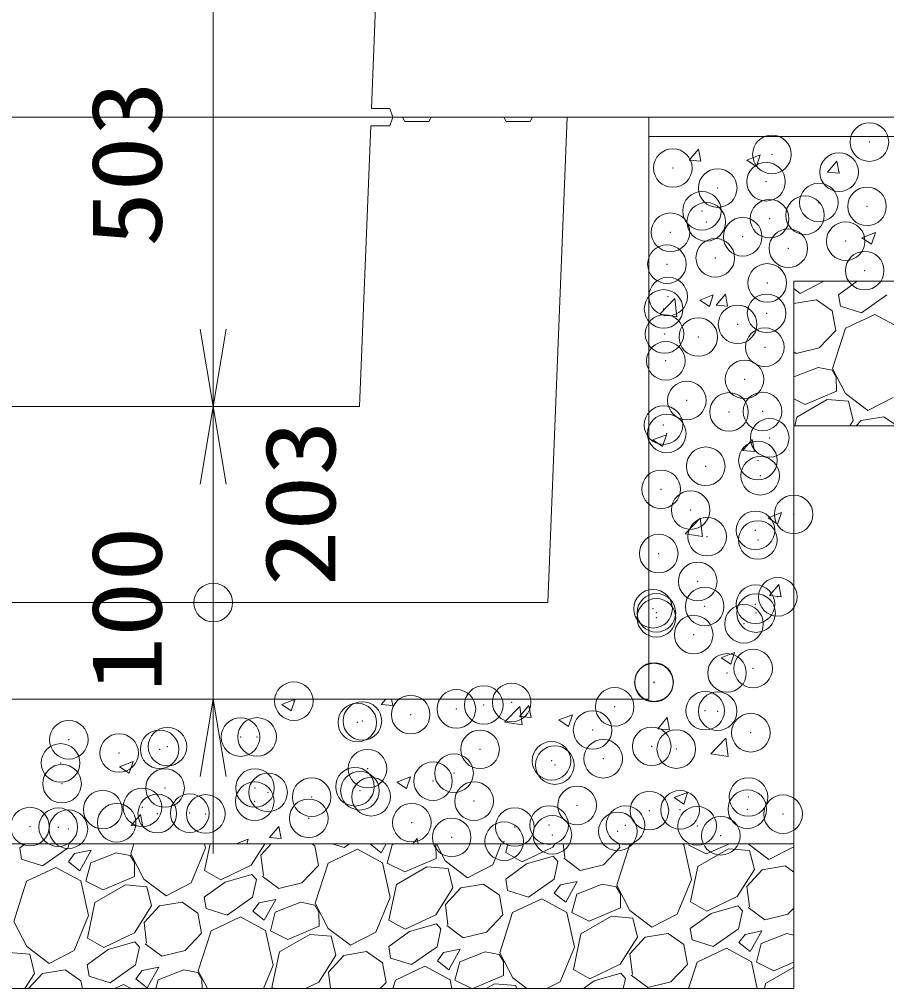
# Model space of a CAD drawing. Units: millimetres at full size. Extents: x 37600 to 71200, y 27760 to 51520.
# Drawn here: x 59197 to 60096, y 33911 to 34915 of the extents above; entities that cross this region are included whole.
import ezdxf
from ezdxf.enums import TextEntityAlignment as Align

# ---------------------------------------------------------------- set-up
doc = ezdxf.new("R2010")
doc.units = ezdxf.units.MM
doc.header["$LTSCALE"] = 80.0044
doc.header["$PDMODE"] = 32
doc.header["$PDSIZE"] = 40
for name, color, linetype, lineweight in [('0_2', 4, 'Continuous', 13), ('寸法', 6, 'Continuous', 13), ('ﾊｯﾁﾝｸﾞ', 4, 'Continuous', 9)]:
    doc.layers.add(name, color=color, linetype=linetype, lineweight=lineweight)
doc.styles.add('ＭＳ ゴシック', font='')
doc.styles.get('ＭＳ ゴシック').set_extended_font_data('MS Gothic')

# ---------------------------------------------------------------- blocks, each defined once
blk = doc.blocks.new('open_arrow')
at = {"color": 0, "linetype": 'Continuous', "lineweight": -2}
blk.add_lwpolyline([(7.5, 1.25), (0, 0), (7.5, -1.25)], dxfattribs=at)
blk = doc.blocks.new('dimension_origin')
at = {"color": 0, "linetype": 'Continuous', "lineweight": -2}
blk.add_circle((0, 0), 1.25, dxfattribs=at)

msp = doc.modelspace()

# ---------------------------------------------------------------- linework, layer by layer
at = {"layer": '0_2', "color": 3}
for points in [[(58397, 34814), (62003, 34814), (62003, 37270), (58397, 37270)], [(59562.24, 34823), (59581.52, 34823), (59584.52, 34814), (58915.48, 34814), (58918.48, 34823), (58937.76, 34823), (58930, 35017), (59570, 35017)]]:
    msp.add_lwpolyline(points, close=True, dxfattribs=at)
msp.add_lwpolyline([(58754.96, 34311), (59745.04, 34311), (59765.04, 34814), (59729.38, 34814), (59726.88, 34809.5), (59701.88, 34809.5), (59699.38, 34814), (59624.38, 34814), (59621.88, 34809.5), (59596.88, 34809.5), (59594.38, 34814), (59584.52, 34814), (59581.52, 34805), (59561.52, 34805), (59550, 34514), (58950, 34514)], dxfattribs=at)
at = {"layer": '0_2', "color": 7}
for points in [[(62003, 34814), (59850, 34814), (59850, 34794), (62003, 34794)], [(58250, 34794), (58250, 34644), (58500, 34644), (58500, 34061), (60000, 34061), (60000, 34644), (62150, 34644), (62150, 34794), (59850, 34794), (59850, 34211), (58650, 34211), (58650, 34794)], [(60000, 34644), (62150, 34644), (62150, 34494), (60000, 34494)], [(58500, 34061), (60000, 34061), (60000, 33911), (58500, 33911)]]:
    msp.add_lwpolyline(points, close=True, dxfattribs=at)
at = {"layer": '寸法'}
for p, q in [((59398.33, 35017), (59398.33, 34514)), ((59398.33, 34311), (59398.33, 34514)), ((59398.33, 34391), (59398.33, 34051))]:
    msp.add_line(p, q, dxfattribs=at)
at = {"layer": 'ﾊｯﾁﾝｸﾞ'}
for p, q in [((59891.75, 34769.48), (59901.39, 34780.97)), ((59903.71, 34768.43), (59901.39, 34780.97)), ((59891.75, 34769.48), (59903.71, 34768.44)), ((59951.35, 34769.53), (59965.35, 34774.9)), ((59951.35, 34769.53), (59961.3, 34762.82)), ((59961.29, 34762.82), (59965.35, 34774.9)), ((60035.2, 34756.93), (60044.85, 34768.42)), ((60047.16, 34755.88), (60044.84, 34768.42)), ((60035.2, 34756.93), (60047.16, 34755.88)), ((60070.73, 34689), (60084.73, 34694.38)), ((60070.73, 34689), (60080.68, 34682.29)), ((60080.68, 34682.29), (60084.73, 34694.38)), ((60006.84, 34631.35), (60031.37, 34644)), ((60065.75, 34644), (60046.44, 34629.97)), ((59902.68, 34624.5), (59916.69, 34629.87)), ((59912.63, 34617.79), (59916.69, 34629.87)), ((59919.5, 34619.04), (59929.14, 34630.53)), ((59931.46, 34618), (59929.14, 34630.53)), ((60000, 34636.54), (60006.84, 34631.35)), ((60048.4, 34618.17), (60046.44, 34629.97)), ((60096.62, 34629.84), (60070.14, 34611.32)), ((59861.11, 34610.01), (59876.69, 34626.24)), ((59878.87, 34607.23), (59876.66, 34626.22)), ((59902.68, 34624.5), (59912.63, 34617.79)), ((59919.5, 34619.04), (59931.46, 34618)), ((60000, 34620.91), (60023.54, 34624.83)), ((60023.54, 34624.83), (60039.91, 34613.27)), ((60070.14, 34611.32), (60048.4, 34618.17)), ((59861.09, 34609.98), (59878.87, 34607.23)), ((60043.65, 34592.79), (60039.91, 34613.27)), ((60084.04, 34609.65), (60053.54, 34595.27)), ((60109.97, 34595.52), (60084.04, 34609.65)), ((60026.54, 34574.83), (60043.65, 34592.79)), ((60053.54, 34595.27), (60040.35, 34553.71)), ((60000, 34570.81), (60002.43, 34568.99)), ((60002.43, 34568.99), (60026.54, 34574.83)), ((60025.24, 34554.68), (60000, 34544.76)), ((60039.84, 34551.8), (60025.24, 34554.68)), ((60044.04, 34544.52), (60039.84, 34551.8)), ((60040.35, 34553.71), (60053.84, 34527.55)), ((60044.28, 34530.11), (60044.04, 34544.52)), ((60011.87, 34516.25), (60044.28, 34530.11)), ((60053.84, 34527.55), (60076.84, 34510.11)), ((60000, 34522.12), (60011.87, 34516.25)), ((60003.24, 34503.18), (60034.77, 34521.38)), ((60034.77, 34521.38), (60056.83, 34519.57)), ((60056.83, 34519.57), (60061.78, 34499.8)), ((60076.84, 34510.11), (60103, 34523.6)), ((60001.29, 34494), (60003.24, 34503.18)), ((60061.78, 34499.8), (60058.11, 34494)), ((60064.73, 34494), (60069.94, 34499.66)), ((60069.94, 34499.66), (60093.54, 34503.59)), ((60093.54, 34503.59), (60107.12, 34494)), ((59854.02, 34479.47), (59868.02, 34484.84)), ((59854.02, 34479.47), (59863.97, 34472.76)), ((59863.97, 34472.76), (59868.02, 34484.84)), ((59947.25, 34468.6), (59956.89, 34480.09)), ((59959.21, 34467.56), (59956.89, 34480.09)), ((59947.25, 34468.6), (59959.21, 34467.56)), ((59887.63, 34382.08), (59903.2, 34398.32)), ((59905.39, 34379.3), (59903.18, 34398.29)), ((59973.4, 34398.94), (59987.41, 34404.32)), ((59973.4, 34398.94), (59983.35, 34392.23)), ((59983.35, 34392.23), (59987.41, 34404.32)), ((59887.6, 34382.06), (59905.39, 34379.3)), ((59975, 34318.17), (59984.64, 34329.66)), ((59986.96, 34317.12), (59984.64, 34329.66)), ((59975, 34318.17), (59986.96, 34317.12)), ((59924.74, 34253.91), (59938.74, 34259.29)), ((59934.69, 34247.2), (59938.74, 34259.29)), ((59924.74, 34253.91), (59934.69, 34247.2)), ((59469.27, 34205.42), (59483.27, 34210.8)), ((59479.22, 34198.71), (59483.27, 34210.8)), ((59572.4, 34205.38), (59577.11, 34211)), ((59584.35, 34204.33), (59583.12, 34211)), ((59469.27, 34205.42), (59479.22, 34198.71)), ((59572.4, 34205.38), (59584.35, 34204.33)), ((59700.69, 34187.26), (59716.27, 34203.49)), ((59715.85, 34192.83), (59725.49, 34204.32)), ((59718.46, 34184.48), (59716.25, 34203.47)), ((59727.8, 34191.78), (59725.49, 34204.32)), ((59700.67, 34187.23), (59718.46, 34184.47)), ((59715.85, 34192.83), (59727.8, 34191.78)), ((59756.69, 34189.41), (59770.7, 34194.78)), ((59756.69, 34189.41), (59766.64, 34182.7)), ((59766.64, 34182.7), (59770.7, 34194.78)), ((59859.3, 34180.28), (59868.94, 34191.77)), ((59871.25, 34179.23), (59868.94, 34191.77)), ((59859.3, 34180.28), (59871.25, 34179.23)), ((59914.14, 34154.15), (59929.72, 34170.39)), ((59931.9, 34151.37), (59929.69, 34170.37)), ((59301.22, 34140.92), (59315.23, 34146.29)), ((59311.17, 34134.21), (59315.23, 34146.29)), ((59914.12, 34154.13), (59931.9, 34151.37)), ((59301.22, 34140.92), (59311.17, 34134.21)), ((59588.65, 34124.9), (59602.65, 34130.28)), ((59598.6, 34118.19), (59602.65, 34130.28)), ((59588.65, 34124.9), (59598.6, 34118.19)), ((59876.08, 34108.88), (59890.08, 34114.26)), ((59876.08, 34108.88), (59886.02, 34102.17)), ((59886.02, 34102.17), (59890.08, 34114.26)), ((59313.24, 34080.04), (59322.88, 34091.53)), ((59325.2, 34078.99), (59322.88, 34091.53)), ((59313.24, 34080.04), (59325.2, 34079)), ((59456.69, 34067.49), (59466.34, 34078.98)), ((59468.65, 34066.44), (59466.34, 34078.98)), ((59422.19, 34061), (59434.61, 34065.77)), ((59433.01, 34061), (59434.61, 34065.77)), ((59456.69, 34067.49), (59468.65, 34066.44)), ((59605.23, 34061), (59609.79, 34066.43)), ((59610.79, 34061), (59609.79, 34066.43)), ((59203.28, 34061), (59197.73, 34056.97)), ((59199.7, 34045.17), (59197.73, 34056.97)), ((59247.92, 34056.84), (59221.43, 34038.32)), ((59248.8, 34061), (59247.92, 34056.84)), ((59316.16, 34061), (59312.89, 34050.71)), ((59375.54, 34020.6), (59390.31, 34056.61)), ((59389.2, 34033.34), (59395.08, 34061)), ((59390.31, 34056.61), (59389.36, 34061)), ((59451.89, 34061), (59437.8, 34038.76)), ((59447.82, 34049.4), (59458.51, 34061)), ((59500.9, 34061), (59503.7, 34059.03)), ((59507.43, 34038.55), (59503.7, 34059.03)), ((59547.82, 34055.4), (59517.32, 34041.03)), ((59533.92, 34057.08), (59521.47, 34061)), ((59539.53, 34061), (59533.92, 34057.08)), ((59573.76, 34041.28), (59547.82, 34055.4)), ((59560.88, 34061), (59572.49, 34051.86)), ((59572.49, 34051.86), (59577.57, 34061)), ((59583.92, 34060.08), (59578.79, 34040.95)), ((59586.27, 34061), (59583.92, 34060.08)), ((59629.07, 34060.28), (59628.65, 34061)), ((59629.3, 34045.87), (59629.07, 34060.28)), ((59629.74, 34061), (59638.87, 34043.3)), ((59688.03, 34039.36), (59696.91, 34061)), ((59701.69, 34052.09), (59703.58, 34061)), ((59750.29, 34057.52), (59718.58, 34042.44)), ((59752.49, 34061), (59750.29, 34057.52)), ((59762.84, 34046.98), (59761.16, 34061)), ((59802.81, 34039.35), (59819.92, 34057.31)), ((59829.81, 34059.78), (59816.62, 34018.22)), ((59819.92, 34057.31), (59819.25, 34061)), ((59832.39, 34061), (59829.81, 34059.78)), ((59886.24, 34060.03), (59884.47, 34061)), ((59894.04, 34024.12), (59886.24, 34060.03)), ((59891.63, 34061), (59891.28, 34059.71)), ((59891.28, 34059.71), (59909.38, 34050.76)), ((59900.76, 34037.7), (59932.28, 34055.9)), ((59909.38, 34050.76), (59933.32, 34061)), ((59932.28, 34055.9), (59954.34, 34054.09)), ((59952.75, 34061), (59974.35, 34044.62)), ((59974.35, 34044.62), (60000, 34057.85)), ((59221.43, 34038.32), (59199.7, 34045.17)), ((59254.54, 34050.97), (59248.16, 34042.43)), ((59271.89, 34054.52), (59254.54, 34050.97)), ((59260.01, 34033.11), (59271.89, 34054.52)), ((59297.78, 34051.68), (59271.43, 34041.32)), ((59312.38, 34048.8), (59297.78, 34051.68)), ((59316.58, 34041.52), (59312.38, 34048.8)), ((59312.89, 34050.71), (59326.38, 34024.55)), ((59450.35, 34028.23), (59447.82, 34049.4)), ((59596.89, 34032), (59629.3, 34045.87)), ((59718.58, 34042.44), (59701.69, 34052.09)), ((59750.85, 34048.14), (59723.1, 34040.21)), ((59755.56, 34042.78), (59750.85, 34048.14)), ((59761.62, 34046.28), (59778.7, 34033.51)), ((59954.34, 34054.09), (59959.29, 34034.31)), ((59235.33, 34036.65), (59204.83, 34022.27)), ((59261.27, 34022.52), (59235.33, 34036.65)), ((59248.16, 34042.43), (59260.01, 34033.11)), ((59271.43, 34041.32), (59266.31, 34022.2)), ((59316.82, 34027.11), (59316.58, 34041.52)), ((59437.8, 34038.76), (59406.09, 34023.69)), ((59490.32, 34020.59), (59507.43, 34038.55)), ((59517.32, 34041.03), (59504.14, 33999.47)), ((59581.56, 34005.37), (59573.76, 34041.28)), ((59578.79, 34040.95), (59596.89, 34032)), ((59588.27, 34018.94), (59619.79, 34037.14)), ((59619.79, 34037.14), (59641.85, 34035.33)), ((59638.87, 34043.3), (59661.87, 34025.87)), ((59641.85, 34035.33), (59646.8, 34015.56)), ((59661.87, 34025.87), (59688.03, 34039.36)), ((59723.1, 34040.21), (59701.46, 34024.48)), ((59755.56, 34042.78), (59751.65, 34024.36)), ((59778.7, 34033.51), (59802.81, 34039.35)), ((59892.93, 34000.85), (59900.76, 34037.7)), ((59967.45, 34034.17), (59991.05, 34038.1)), ((59991.05, 34038.1), (60000, 34031.78)), ((59284.41, 34013.25), (59316.82, 34027.11)), ((59406.09, 34023.69), (59389.2, 34033.34)), ((59438.36, 34029.39), (59410.61, 34021.45)), ((59443.08, 34024.03), (59438.36, 34029.39)), ((59449.14, 34027.53), (59466.21, 34014.75)), ((59959.29, 34034.31), (59941.53, 34006.28)), ((59951.56, 34016.91), (59967.45, 34034.17)), ((59204.83, 34022.27), (59191.65, 33980.71)), ((59269.07, 33986.61), (59261.27, 34022.52)), ((59266.31, 34022.2), (59284.41, 34013.25)), ((59275.78, 34000.18), (59307.31, 34018.38)), ((59307.31, 34018.38), (59329.37, 34016.57)), ((59326.38, 34024.55), (59349.38, 34007.11)), ((59329.37, 34016.57), (59334.32, 33996.8)), ((59349.38, 34007.11), (59375.54, 34020.6)), ((59410.61, 34021.45), (59388.98, 34005.72)), ((59443.08, 34024.03), (59439.16, 34005.6)), ((59466.21, 34014.75), (59490.32, 34020.59)), ((59580.45, 33982.09), (59588.27, 34018.94)), ((59646.8, 34015.56), (59629.04, 33987.52)), ((59639.07, 33998.16), (59654.97, 34015.42)), ((59654.97, 34015.42), (59678.57, 34019.34)), ((59678.57, 34019.34), (59694.94, 34007.78)), ((59703.43, 34012.68), (59701.46, 34024.48)), ((59751.65, 34024.36), (59725.16, 34005.83)), ((59758.28, 34018.48), (59751.89, 34009.95)), ((59775.62, 34022.03), (59758.28, 34018.48)), ((59763.74, 34000.62), (59775.62, 34022.03)), ((59801.51, 34019.2), (59775.16, 34008.83)), ((59816.11, 34016.31), (59801.51, 34019.2)), ((59820.31, 34009.03), (59816.11, 34016.31)), ((59816.62, 34018.22), (59830.11, 33992.06)), ((59879.27, 33988.11), (59894.04, 34024.12)), ((59954.08, 33995.74), (59951.56, 34016.91)), ((59390.94, 33993.93), (59388.98, 34005.72)), ((59439.16, 34005.6), (59412.68, 33987.08)), ((59566.78, 33969.36), (59581.56, 34005.37)), ((59698.68, 33987.31), (59694.94, 34007.78)), ((59725.16, 34005.83), (59703.43, 34012.68)), ((59751.89, 34009.95), (59763.74, 34000.62)), ((59775.16, 34008.83), (59770.04, 33989.71)), ((59820.55, 33994.62), (59820.31, 34009.03)), ((59941.53, 34006.28), (59909.82, 33991.2)), ((59267.96, 33963.34), (59275.78, 34000.18)), ((59334.32, 33996.8), (59316.56, 33968.76)), ((59326.58, 33979.4), (59342.48, 33996.66)), ((59342.48, 33996.66), (59366.08, 34000.59)), ((59366.08, 34000.59), (59382.45, 33989.03)), ((59445.79, 33999.73), (59439.4, 33991.19)), ((59463.14, 34003.28), (59445.79, 33999.73)), ((59451.25, 33981.86), (59463.14, 34003.28)), ((59489.02, 34000.44), (59462.68, 33990.08)), ((59503.62, 33997.55), (59489.02, 34000.44)), ((59507.82, 33990.28), (59503.62, 33997.55)), ((59504.14, 33999.47), (59517.62, 33973.3)), ((59641.59, 33976.98), (59639.07, 33998.16)), ((59739.06, 34004.16), (59708.57, 33989.78)), ((59765, 33990.03), (59739.06, 34004.16)), ((59909.82, 33991.2), (59892.93, 34000.85)), ((59942.09, 33996.9), (59914.34, 33988.96)), ((59946.81, 33991.54), (59942.09, 33996.9)), ((59952.87, 33995.04), (59969.94, 33982.26)), ((59254.3, 33950.6), (59269.07, 33986.61)), ((59386.19, 33968.55), (59382.45, 33989.03)), ((59412.68, 33987.08), (59390.94, 33993.93)), ((59426.58, 33985.4), (59396.08, 33971.03)), ((59452.51, 33971.28), (59426.58, 33985.4)), ((59439.4, 33991.19), (59451.25, 33981.86)), ((59462.68, 33990.08), (59457.55, 33970.95)), ((59508.06, 33975.87), (59507.82, 33990.28)), ((59629.04, 33987.52), (59597.33, 33972.44)), ((59681.57, 33969.35), (59698.68, 33987.31)), ((59708.57, 33989.78), (59695.38, 33948.22)), ((59772.8, 33954.12), (59765, 33990.03)), ((59770.04, 33989.71), (59788.14, 33980.76)), ((59779.51, 33967.7), (59811.04, 33985.9)), ((59788.14, 33980.76), (59820.55, 33994.62)), ((59811.04, 33985.9), (59833.1, 33984.09)), ((59830.11, 33992.06), (59853.11, 33974.62)), ((59853.11, 33974.62), (59879.27, 33988.11)), ((59914.34, 33988.96), (59892.71, 33973.24)), ((59946.81, 33991.54), (59942.89, 33973.11)), ((59969.94, 33982.26), (59994.05, 33988.1)), ((59994.05, 33988.1), (60000, 33994.34)), ((59191.65, 33980.71), (59205.14, 33954.55)), ((59329.11, 33958.23), (59326.58, 33979.4)), ((59475.65, 33962), (59508.06, 33975.87)), ((59597.33, 33972.44), (59580.45, 33982.09)), ((59629.61, 33978.14), (59601.86, 33970.21)), ((59634.32, 33972.78), (59629.61, 33978.14)), ((59640.38, 33976.28), (59657.46, 33963.51)), ((59833.1, 33984.09), (59838.05, 33964.31)), ((59316.56, 33968.76), (59284.85, 33953.69)), ((59369.08, 33950.59), (59386.19, 33968.55)), ((59396.08, 33971.03), (59382.89, 33929.47)), ((59460.31, 33935.37), (59452.51, 33971.28)), ((59457.55, 33970.95), (59475.65, 33962)), ((59467.03, 33948.94), (59498.55, 33967.14)), ((59498.55, 33967.14), (59520.61, 33965.33)), ((59517.62, 33973.3), (59540.62, 33955.87)), ((59520.61, 33965.33), (59525.56, 33945.56)), ((59540.62, 33955.87), (59566.78, 33969.36)), ((59601.86, 33970.21), (59580.22, 33954.48)), ((59634.32, 33972.78), (59630.41, 33954.36)), ((59657.46, 33963.51), (59681.57, 33969.35)), ((59771.69, 33930.85), (59779.51, 33967.7)), ((59846.21, 33964.17), (59869.81, 33968.1)), ((59869.81, 33968.1), (59886.18, 33956.54)), ((59894.67, 33961.44), (59892.71, 33973.24)), ((59942.89, 33973.11), (59916.41, 33954.59)), ((59949.52, 33967.24), (59943.13, 33958.7)), ((59966.87, 33970.79), (59949.52, 33967.24)), ((59954.98, 33949.38), (59966.87, 33970.79)), ((59992.75, 33967.95), (59966.41, 33957.59)), ((60000, 33966.52), (59992.75, 33967.95)), ((59284.85, 33953.69), (59267.96, 33963.34)), ((59317.12, 33959.39), (59289.37, 33951.45)), ((59321.83, 33954.03), (59317.12, 33959.39)), ((59327.89, 33957.53), (59344.97, 33944.75)), ((59838.05, 33964.31), (59820.29, 33936.28)), ((59830.31, 33946.91), (59846.21, 33964.17)), ((59889.92, 33936.06), (59886.18, 33956.54)), ((59916.41, 33954.59), (59894.67, 33961.44)), ((59943.13, 33958.7), (59954.98, 33949.38)), ((59966.41, 33957.59), (59961.28, 33938.47)), ((59186.06, 33948.38), (59208.12, 33946.57)), ((59205.14, 33954.55), (59228.14, 33937.11)), ((59208.12, 33946.57), (59213.07, 33926.8)), ((59228.14, 33937.11), (59254.3, 33950.6)), ((59289.37, 33951.45), (59267.73, 33935.72)), ((59321.83, 33954.03), (59317.92, 33935.6)), ((59344.97, 33944.75), (59369.08, 33950.59)), ((59459.2, 33912.09), (59467.03, 33948.94)), ((59525.56, 33945.56), (59507.8, 33917.52)), ((59517.82, 33928.16), (59533.72, 33945.42)), ((59533.72, 33945.42), (59557.32, 33949.34)), ((59557.32, 33949.34), (59573.7, 33937.78)), ((59582.18, 33942.68), (59580.22, 33954.48)), ((59630.41, 33954.36), (59603.92, 33935.83)), ((59637.03, 33948.48), (59630.64, 33939.95)), ((59654.38, 33952.03), (59637.03, 33948.48)), ((59642.49, 33930.62), (59654.38, 33952.03)), ((59680.27, 33949.2), (59653.92, 33938.83)), ((59694.87, 33946.31), (59680.27, 33949.2)), ((59699.07, 33939.03), (59694.87, 33946.31)), ((59695.38, 33948.22), (59708.87, 33922.06)), ((59758.03, 33918.11), (59772.8, 33954.12)), ((59832.84, 33925.74), (59830.31, 33946.91)), ((59930.31, 33952.91), (59899.81, 33938.54)), ((59956.24, 33938.79), (59930.31, 33952.91)), ((59269.7, 33923.93), (59267.73, 33935.72)), ((59317.92, 33935.6), (59291.43, 33917.08)), ((59450.32, 33911), (59460.31, 33935.37)), ((59577.43, 33917.31), (59573.7, 33937.78)), ((59603.92, 33935.83), (59582.18, 33942.68)), ((59630.64, 33939.95), (59642.49, 33930.62)), ((59653.92, 33938.83), (59648.79, 33919.71)), ((59699.3, 33924.62), (59699.07, 33939.03)), ((59820.29, 33936.28), (59788.58, 33921.2)), ((59872.81, 33918.1), (59889.92, 33936.06)), ((59899.81, 33938.54), (59891.07, 33911)), ((59962.28, 33911), (59956.24, 33938.79)), ((59961.28, 33938.47), (59979.38, 33929.52)), ((59979.38, 33929.52), (60000, 33938.34)), ((59213.07, 33926.8), (59203.07, 33911)), ((59206.81, 33911), (59221.24, 33926.66)), ((59221.24, 33926.66), (59244.84, 33930.59)), ((59244.84, 33930.59), (59261.21, 33919.03)), ((59324.54, 33929.73), (59318.16, 33921.19)), ((59341.89, 33933.28), (59324.54, 33929.73)), ((59330.01, 33911.86), (59341.89, 33933.28)), ((59367.78, 33930.44), (59341.43, 33920.08)), ((59382.38, 33927.55), (59367.78, 33930.44)), ((59386.58, 33920.28), (59382.38, 33927.55)), ((59382.89, 33929.47), (59392.41, 33911)), ((59519.87, 33911), (59517.82, 33928.16)), ((59617.82, 33934.16), (59587.32, 33919.78)), ((59643.76, 33920.03), (59617.82, 33934.16)), ((59667.46, 33911), (59699.3, 33924.62)), ((59788.58, 33921.2), (59771.69, 33930.85)), ((59820.85, 33926.9), (59793.1, 33918.96)), ((59825.56, 33921.54), (59820.85, 33926.9)), ((59831.62, 33925.04), (59848.7, 33912.26)), ((59970.76, 33916.45), (60000, 33933.34)), ((59262.67, 33911), (59261.21, 33919.03)), ((59291.43, 33917.08), (59269.7, 33923.93)), ((59305.33, 33915.4), (59295.99, 33911)), ((59313.42, 33911), (59305.33, 33915.4)), ((59318.16, 33921.19), (59330.01, 33911.86)), ((59341.43, 33920.08), (59339, 33911)), ((59386.73, 33911), (59386.58, 33920.28)), ((59507.8, 33917.52), (59494.09, 33911)), ((59571.43, 33911), (59577.43, 33917.31)), ((59587.32, 33919.78), (59584.53, 33911)), ((59645.72, 33911), (59643.76, 33920.03)), ((59648.79, 33919.71), (59666.41, 33911)), ((59681.31, 33911), (59689.79, 33915.9)), ((59689.79, 33915.9), (59711.85, 33914.09)), ((59708.87, 33922.06), (59723.46, 33911)), ((59744.23, 33911), (59758.03, 33918.11)), ((59793.1, 33918.96), (59782.14, 33911)), ((59825.56, 33921.54), (59823.32, 33911)), ((59848.7, 33912.26), (59872.81, 33918.1)), ((59969.6, 33911), (59970.76, 33916.45)), ((59461.11, 33911), (59459.2, 33912.09)), ((59711.85, 33914.09), (59712.63, 33911))]:
    msp.add_line(p, q, dxfattribs=at)
for p in [(60078.44, 34788.14), (59977.41, 34775.34), (59874.73, 34761.26), (60047.05, 34757.05), (59921.24, 34740.49), (59971.31, 34747.08), (60026.02, 34725.5), (60076, 34721.56), (59904.94, 34716.89), (59974.98, 34708.76), (60011.71, 34712.38), (59909.38, 34705.48), (59872.29, 34694.68), (59947.11, 34690.02), (59994.44, 34678.17), (60053.88, 34685.51), (59918.69, 34668.2), (59868.63, 34661.61), (60073.57, 34654.98), (59972.55, 34642.18), (59869.86, 34628.1), (59865.15, 34615.23), (59971.92, 34610.71), (59941.83, 34599.29), (59866.08, 34589.31), (59901.12, 34586.15), (59970.12, 34575.6), (59867.43, 34561.52), (59949.04, 34542.24), (59889.21, 34520.4), (59932.97, 34508.52), (59967.69, 34509.02), (59865, 34494.94), (59868.38, 34486.16), (59975.14, 34481.65), (59962.91, 34458.15), (59908.79, 34452.22), (59965.25, 34442.44), (59862.57, 34428.36), (59893.18, 34406.85), (59999.94, 34402.34), (59910.29, 34379.27), (59960.36, 34385.86), (59962.82, 34375.87), (59860.13, 34361.78), (59900.53, 34332.89), (59983.5, 34316.95), (59907.75, 34306.98), (59960.39, 34309.29), (59854.23, 34304.65), (59857.68, 34300.39), (59961, 34300.14), (59857.7, 34295.2), (59948.46, 34288.98), (59896.4, 34277.79), (59930.88, 34238.07), (59957.96, 34242.71), (59855.13, 34228.1), (59855.27, 34228.63), (59481.91, 34208.89), (59707.68, 34207.5), (59650.37, 34200.83), (59678.76, 34204.88), (59814.44, 34202.99), (59908.2, 34198.97), (59921.21, 34198.48), (59547.68, 34186.74), (59552.94, 34188.31), (59603.01, 34194.9), (59791.56, 34178.95), (59955.53, 34176.13), (59248.63, 34168.85), (59426.63, 34171.68), (59443.81, 34171.75), (59342.79, 34158.95), (59350.89, 34161.71), (59674.93, 34158.92), (59852.84, 34162.05), (59878.27, 34159.19), (59300.82, 34155.12), (59748.96, 34147.05), (59802.52, 34149.21), (59240.1, 34144.86), (59558.29, 34138.9), (59752.45, 34142.62), (59626.14, 34125.99), (59647.94, 34134.25), (59241.67, 34123.35), (59348.44, 34118.84), (59441.65, 34118.88), (59545.25, 34120.17), (59550.4, 34116.02), (59455.2, 34114.33), (59500.33, 34109.43), (59561.97, 34109.82), (59953.09, 34109.55), (59283.84, 34096.48), (59325.01, 34098.86), (59441.38, 34105.17), (59668.73, 34105.3), (59775.5, 34100.79), (59850.41, 34095.47), (59882.26, 34096.28), (59951.96, 34096.93), (59340.35, 34092.37), (59374.02, 34092.8), (59390.61, 34091.97), (59497.37, 34087.46), (59989.02, 34091.77), (59208.38, 34078.84), (59237.67, 34078.28), (59248.2, 34076.24), (59298.27, 34082.83), (59604.14, 34082.95), (59710.9, 34078.44), (59746.53, 34080.47), (59825.65, 34080.3), (59899.94, 34079.63), (59645.51, 34067.67), (59749.91, 34070.33), (59817.67, 34073.93), (59924.43, 34069.42), (59699.84, 34063.74)]:
    msp.add_point(p, dxfattribs=at)

# ---------------------------------------------------------------- block references
at = {"layer": '寸法'}
for name, p, xscale, yscale, rotation in [('open_arrow', (59398.33, 34514), 10.7, 10.7, 90), ('open_arrow', (59398.33, 34514), 10.7, 10.7, 270), ('dimension_origin', (59398.33, 34311), 16, 16, 90), ('dimension_origin', (59398.33, 34311), 16, 16, 90), ('open_arrow', (59398.33, 34211), 10.7, 10.7, 270)]:
    msp.add_blockref(name, p, dxfattribs=dict(at, xscale=xscale, yscale=yscale, rotation=rotation))

# ---------------------------------------------------------------- texts
at = {"layer": '寸法', "style": 'ＭＳ ゴシック', "width": 1.15}
for s, p in [('503', (59308.33, 34765.5)), ('203', (59488.33, 34414)), ('100', (59308.33, 34304))]:
    msp.add_text(s, height=73.31, rotation=90, dxfattribs=at).set_placement(p, align=Align.MIDDLE_CENTER)

doc.saveas('drawing.dxf')
